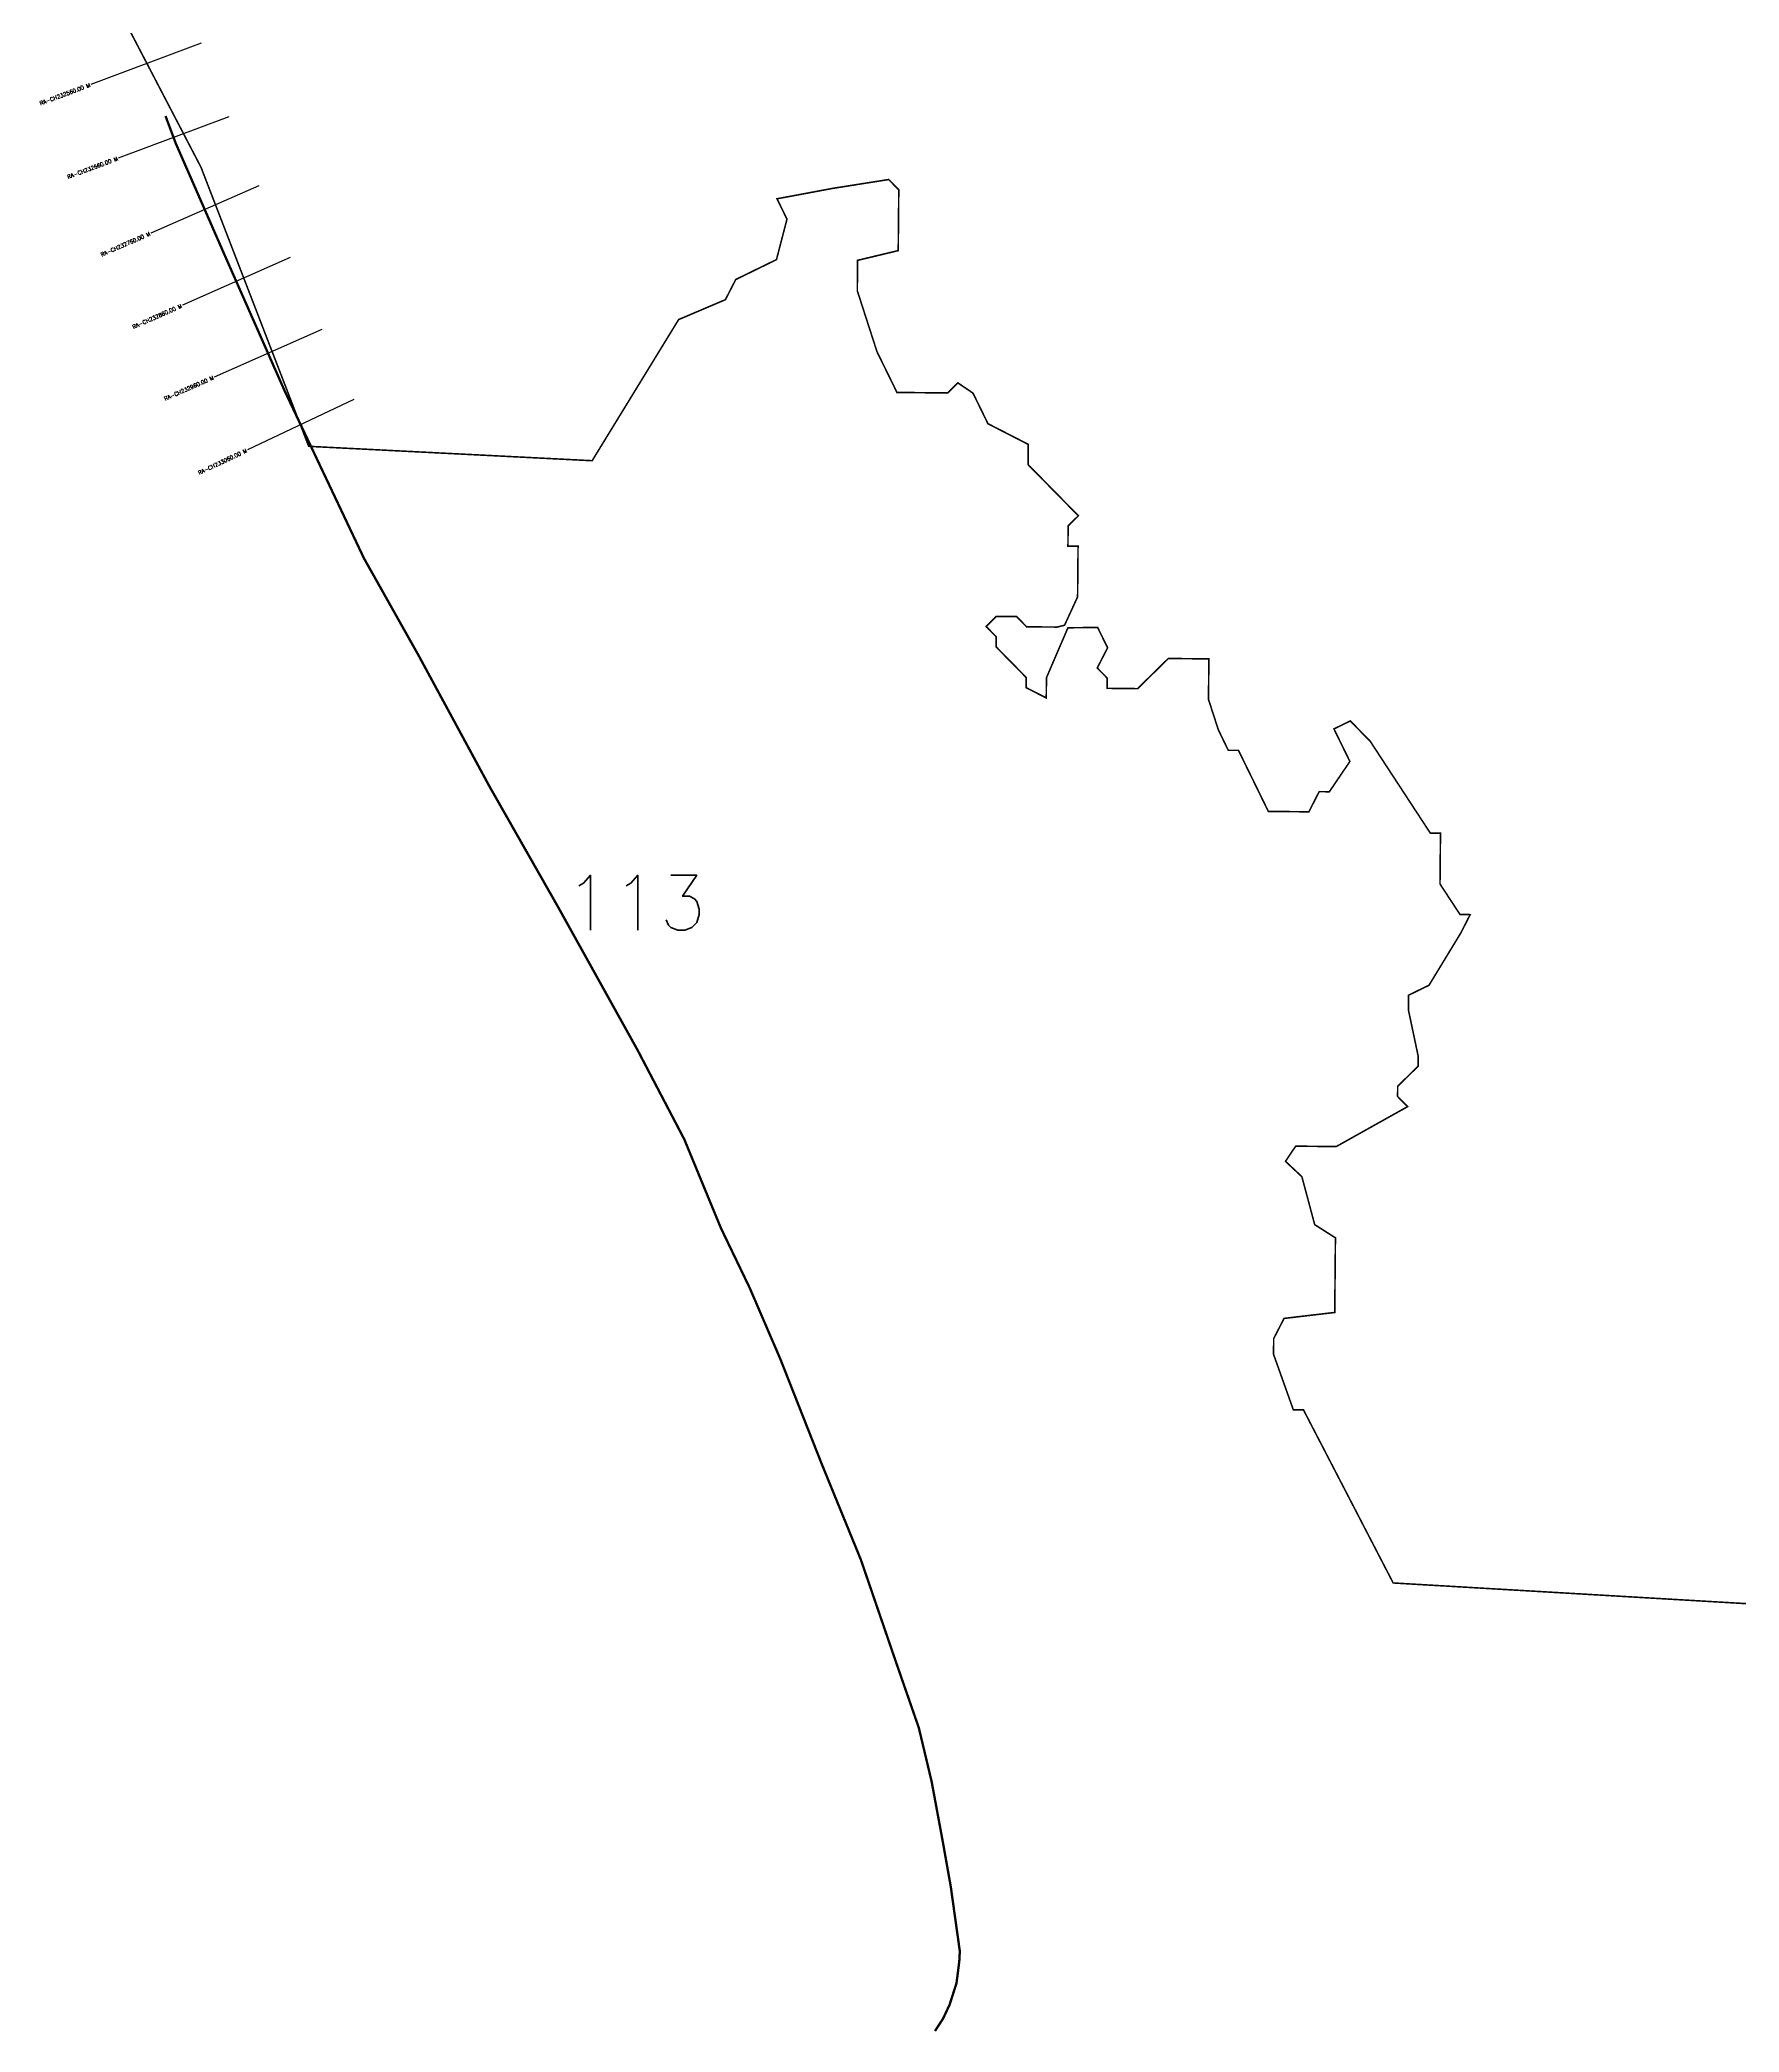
# Model space of a CAD drawing. Header units: metres. Extents: x 278624 to 285176, y 2052040 to 2057201.
# Drawn here: x 279737 to 281900, y 2052040 to 2054576 of the extents above; entities that cross this region are included whole.
import ezdxf
from ezdxf.enums import TextEntityAlignment as Align

# ---------------------------------------------------------------- set-up
doc = ezdxf.new("R2010")
doc.units = ezdxf.units.M
doc.header["$MEASUREMENT"] = 0
for name, color, linetype in [('CS', 134, 'Continuous'), ('CSMark', 6, 'Continuous'), ('NATURALLY PROTECTED', 3, 'Continuous')]:
    doc.layers.add(name, color=color, linetype=linetype)
doc.styles.get("Standard").update_dxf_attribs({"font": 'simplex.shx'})

msp = doc.modelspace()

# ---------------------------------------------------------------- linework, layer by layer
at = {"color": 6, "const_width": 2, "flags": 128}
msp.add_lwpolyline([(282248.1, 2052565.2), (281459.6, 2052611.4), (281345.4, 2052831.8), (281332.5, 2052831.9), (281307.3, 2052902.5), (281307.5, 2052922.5), (281320.7, 2052948.2), (281385.2, 2052955.8), (281386.1, 2053050.8), (281359.7, 2053067.6), (281343.4, 2053128.6), (281322.5, 2053148.2), (281335.5, 2053167.5), (281387.1, 2053167), (281477.9, 2053217.8), (281465.2, 2053230.8), (281465.3, 2053243.7), (281491.3, 2053269.3), (281491.4, 2053282.2), (281479.1, 2053340.4), (281479.2, 2053359.7), (281505.2, 2053372.4), (281545.7, 2053439), (281557.6, 2053462.3), (281544.7, 2053462.4), (281519.2, 2053501.3), (281519.8, 2053565.9), (281506.9, 2053566), (281430.5, 2053682.8), (281405, 2053708.9), (281384.2, 2053698.7), (281404.5, 2053657.3), (281378.3, 2053618.7), (281365.4, 2053618.9), (281352.3, 2053593.2), (281300.7, 2053593.7), (281262.7, 2053671.4), (281249.7, 2053671.5), (281237.1, 2053697.5), (281224.5, 2053736.3), (281225, 2053787.9), (281173.4, 2053788.4), (281134.3, 2053750), (281095.6, 2053750.4), (281095.7, 2053763.3), (281082.9, 2053776.3), (281096.1, 2053802), (281083.4, 2053827.9), (281045.6, 2053827.5), (281018.3, 2053764), (281018, 2053738.2), (280992.3, 2053751.3), (280992.5, 2053764.2), (280954.1, 2053803.3), (280954.2, 2053816.2), (280941.5, 2053829.1), (280954.4, 2053842), (280980.3, 2053841.8), (280993, 2053828.7), (281031.8, 2053828.4), (281041.3, 2053830.7), (281057.9, 2053866.8), (281058.5, 2053931.4), (281045.6, 2053931.5), (281045.9, 2053957.3), (281058.9, 2053970.1), (280994.9, 2054035.2), (280995.1, 2054061), (280943.8, 2054087.3), (280924.8, 2054126.2), (280905.5, 2054139.3), (280892.5, 2054126.5), (280828, 2054127.1), (280802.6, 2054178.9), (280777.5, 2054256.6), (280777.9, 2054295.3), (280829.6, 2054307.7), (280830.3, 2054385.1), (280817.5, 2054398.2), (280746.1, 2054386.9), (280690, 2054376.4), (280675.3, 2054373.7), (280688, 2054347.7), (280674.6, 2054296.2), (280622.8, 2054270.9), (280609.6, 2054245.2), (280550.1, 2054219.9), (280440, 2054040.2), (280079.2, 2054058.5), (279942.1, 2054413.9), (279781, 2054723.1)], dxfattribs=at)
at = {"layer": 'CS'}
for p, q in [((279942.4, 2054571.7), (279801.9, 2054519.2)), ((279977.4, 2054478), (279836.9, 2054425.5)), ((280015.6, 2054390.1), (279878.2, 2054329.9)), ((280055.7, 2054298.8), (279918.5, 2054238.1)), ((280096.1, 2054207.3), (279958.9, 2054146.7)), ((280136.8, 2054118.1), (280001.2, 2054053.9))]:
    msp.add_line(p, q, dxfattribs=at)
at = {"layer": 'NATURALLY PROTECTED', "const_width": 3, "flags": 128}
msp.add_lwpolyline([(279897, 2054479), (279909.9, 2054444.5), (279972.1, 2054302.3), (280048.7, 2054128.9), (280149.6, 2053915.9), (280219.4, 2053791.7), (280309.5, 2053625.2), (280397.1, 2053471.2), (280498.1, 2053289.3), (280557.3, 2053176.2), (280603.9, 2053063.2), (280640.6, 2052986.9), (280679.5, 2052896.6), (280732.1, 2052763.2), (280782, 2052641.1), (280826.9, 2052510.2), (280855.8, 2052427), (280872.1, 2052358.6), (280886.1, 2052283.2), (280896.5, 2052224.6), (280908, 2052142.5), (280907.3, 2052129.6), (280903.8, 2052102), (280895, 2052074.5), (280886.7, 2052056.8), (280876.4, 2052041)], dxfattribs=at)

# ---------------------------------------------------------------- texts
at = {"insert": (280405.1, 2053512.4), "char_height": 70, "attachment_point": 1}
msp.add_mtext_dynamic_manual_height_columns('113', width=95.172, gutter_width=1, heights=[0], dxfattribs=at)
at = {"layer": 'CSMark'}
for s, rotation, p in [('RA-CH232560.00 M', 20.5031, (279800.9, 2054518.8)), ('RA-CH232660.00 M', 20.5031, (279836, 2054425.1)), ('RA-CH232760.00 M', 23.65, (279877.2, 2054329.5)), ('RA-CH232860.00 M', 23.8345, (279917.6, 2054237.7)), ('RA-CH232960.00 M', 23.8345, (279958, 2054146.3)), ('RA-CH233060.00 M', 25.3376, (280000.3, 2054053.5))]:
    msp.add_text(s, height=5, rotation=rotation, dxfattribs=at).set_placement(p, align=Align.MIDDLE_RIGHT)

doc.saveas('drawing.dxf')
